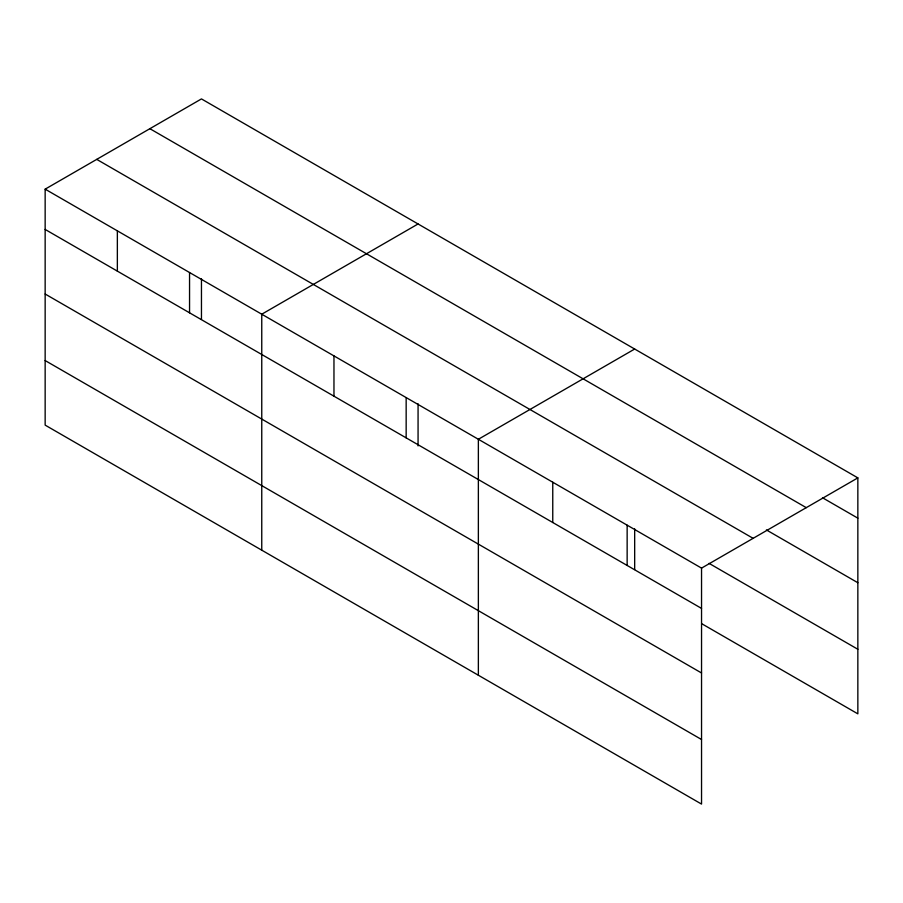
<?xml version="1.0" encoding="UTF-8"?>
<svg xmlns="http://www.w3.org/2000/svg" width="903" height="903" viewBox="0 0 903 903"><rect width="100%" height="100%" fill="white"/><g stroke="black" fill="none" stroke-linecap="round" stroke-linejoin="round"><path stroke-width="1.35" d="M45.15 189.156L701.541 568.122L701.541 804.088L45.15 425.121L45.15 189.156L201.459 98.912L857.85 477.879L857.85 713.844L701.755 623.725M418.066 223.967L261.757 314.21L261.757 550.187M634.674 349.032L478.364 439.276L478.364 675.241M701.541 568.122L857.85 477.879M822.486 497.745L857.85 518.164M149.875 128.689L806.266 507.655M766.387 529.926L857.85 582.728M96.734 159.379L753.125 538.335M709.069 563.37L857.85 649.268M45.15 229.441L701.541 608.408M45.15 294.017L701.541 672.983M45.15 360.557L701.541 739.512M634.674 528.842L634.674 569.556M627.145 525.174L627.145 565.459M552.76 482.225L552.76 522.51M418.066 403.788L418.066 445.901M406.158 397.591L406.158 437.876M333.963 355.906L333.963 396.191M201.459 278.722L201.459 319.436M189.551 272.525L189.551 312.81M117.356 230.841L117.356 271.126"/></g></svg>
